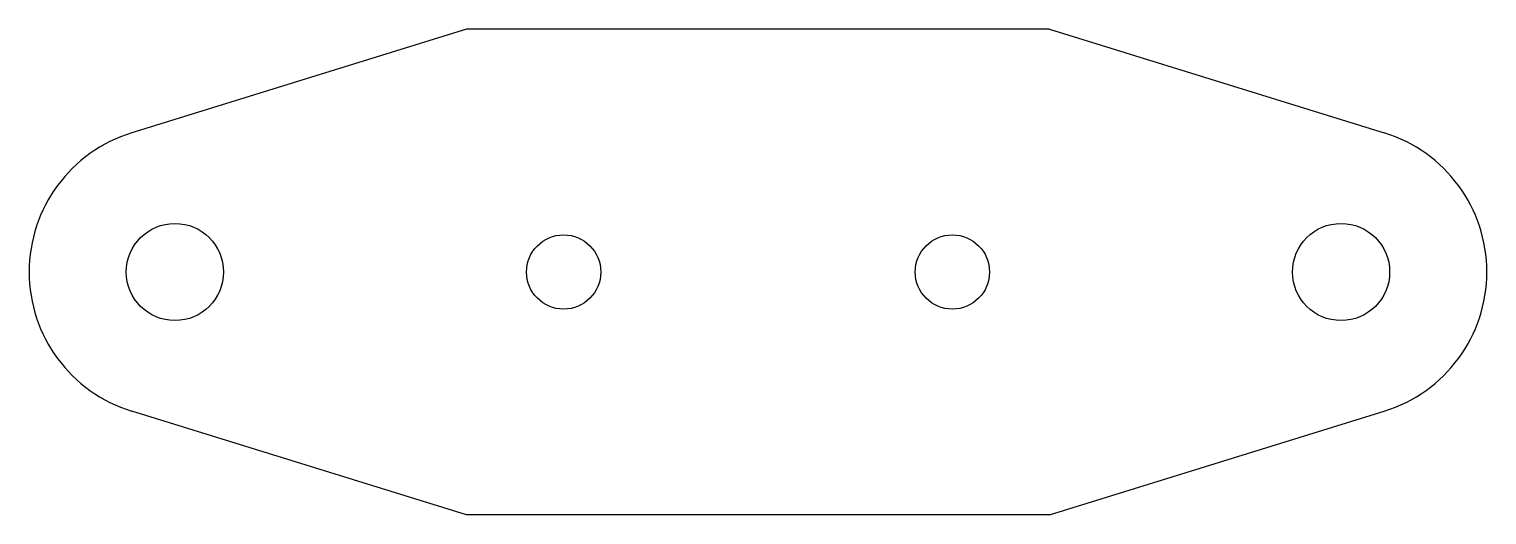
# Model space of a CAD drawing. Header units: inches. Extents: x 2 to 5.75, y 2 to 3.25.
import ezdxf

# ---------------------------------------------------------------- set-up
doc = ezdxf.new("R2010")
doc.units = ezdxf.units.IN
doc.header["$MEASUREMENT"] = 0
doc.layers.get('0').update_dxf_attribs({"linetype": 'CONTINUOUS'})

msp = doc.modelspace()

# ---------------------------------------------------------------- linework, layer by layer
for p, q in [((3.125, 3.25), (2.264, 2.9832)), ((4.625, 3.25), (3.125, 3.25)), ((4.625, 3.25), (5.486, 2.9832)), ((3.125, 2), (2.264, 2.2668)), ((4.625, 2), (5.486, 2.2668)), ((4.625, 2), (3.125, 2))]:
    msp.add_line(p, q)
for centre, radius in [((2.375, 2.625, 0.0625), 0.125), ((5.375, 2.625, 0.0625), 0.125), ((3.375, 2.625), 0.0955), ((4.375, 2.625), 0.0955)]:
    msp.add_circle(centre, radius)
for centre, start, end in [((2.375, 2.625), 107.217, 252.783), ((5.375, 2.625), 287.217, 432.783)]:
    msp.add_arc(centre, 0.375, start, end)

doc.saveas('drawing.dxf')
